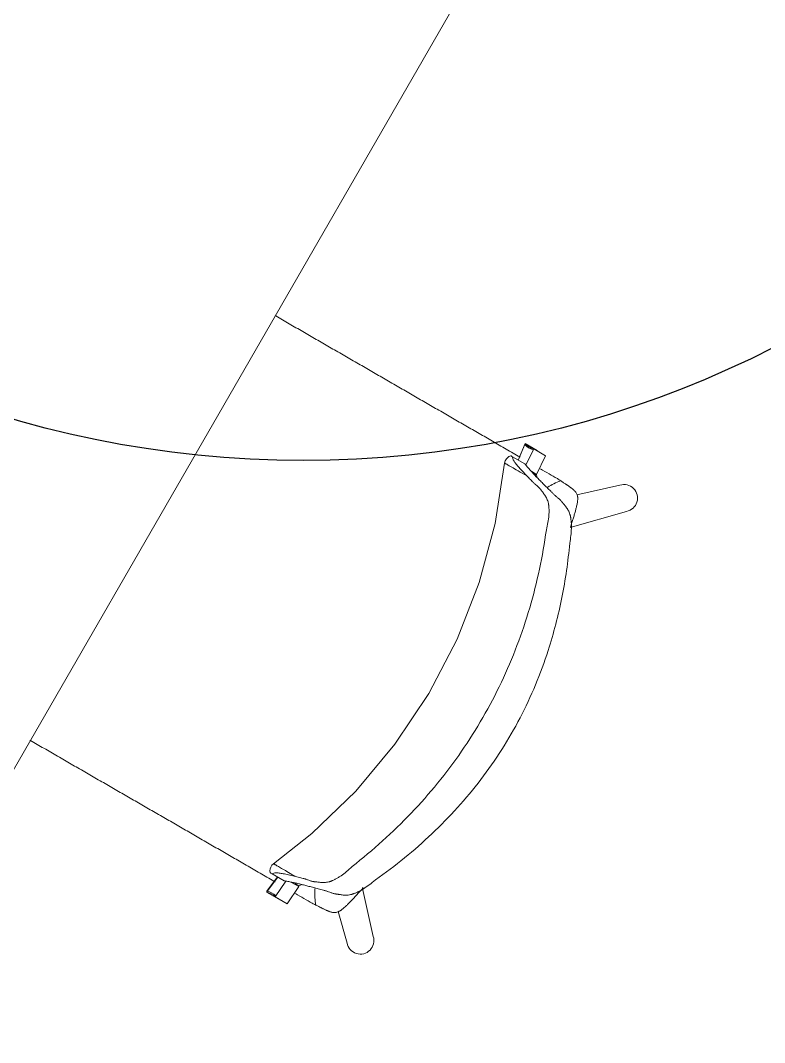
# Model space of a CAD drawing. Header units: millimetres. Extents: x 155920 to 295199, y -4084 to 97293.
# Drawn here: x 184653 to 185373, y 16916 to 17906 of the extents above; entities that cross this region are included whole.
import ezdxf

# ---------------------------------------------------------------- set-up
doc = ezdxf.new("R2010")
doc.units = ezdxf.units.MM
doc.header["$MEASUREMENT"] = 0
doc.layers.add('I-FURN', color=8, linetype='CONTINUOUS', lineweight=9)
doc.layers.add('Social Distancing', color=7, linetype='CONTINUOUS')

msp = doc.modelspace()

# ---------------------------------------------------------------- linework, layer by layer
at = {"layer": 'I-FURN'}
for p, q in [((184493.22, 16916.38), (185068.2, 17912.32)), ((185140.9, 17495.33), (185134.48, 17480.3)), ((185141.35, 17496.17), (185134.55, 17480.26)), ((185152.9, 17489.5), (185141.35, 17496.17)), ((185125.65, 17483.62), (185124.14, 17482.48)), ((185127.36, 17484.41), (185125.65, 17483.62)), ((185141.95, 17475.4), (185149.6, 17491.03)), ((185149.6, 17491.03), (185161.15, 17484.36)), ((185161.15, 17484.36), (185152.38, 17466.44)), ((185121.44, 17477.31), (185112.29, 17418.92)), ((185122.01, 17479.38), (185121.44, 17477.31)), ((185123.13, 17481.36), (185122.01, 17479.38)), ((185124.14, 17482.48), (185123.13, 17481.36)), ((185129.15, 17483.38), (185140.96, 17476.56)), ((185152.38, 17466.44), (185147.81, 17469.08)), ((185151.93, 17465.6), (185149.32, 17467.11)), ((185233.04, 17455.9), (185191.24, 17446.57)), ((185184.97, 17415.09), (185239.46, 17430.59)), ((185112.29, 17418.92), (185096.89, 17361.85)), ((185096.89, 17361.85), (185075.4, 17306.78)), ((185075.4, 17306.78), (185048.08, 17254.33)), ((185048.08, 17254.33), (185015.25, 17205.15)), ((185015.25, 17205.15), (184977.3, 17159.8)), ((184977.3, 17159.8), (184934.68, 17118.83)), ((184934.68, 17118.83), (184897.56, 17089.53)), ((184894.89, 17086.04), (184896.04, 17088)), ((184896.04, 17088), (184897.56, 17089.53)), ((184894.19, 17082.73), (184894.42, 17084.6)), ((184894.36, 17080.85), (184894.19, 17082.73)), ((184894.42, 17084.6), (184894.89, 17086.04)), ((184896.16, 17079.82), (184907.96, 17073)), ((184901.68, 17076.63), (184890.73, 17062.02)), ((184901.55, 17076.7), (184891.18, 17062.86)), ((184899.31, 17057.44), (184909.57, 17072.7)), ((184899.76, 17058.28), (184909.47, 17072.72)), ((184914.33, 17071.75), (184921.99, 17067.33)), ((184917.32, 17071.12), (184922.44, 17068.17)), ((184890.73, 17062.02), (184902.27, 17055.35)), ((184921.99, 17067.33), (184910.85, 17050.77)), ((184994.17, 17019.12), (184983.81, 17065.65)), ((184910.85, 17050.77), (184899.31, 17057.44)), ((184960.19, 17043.26), (184968.86, 17012.72))]:
    msp.add_line(p, q, dxfattribs=at)
for centre, start, end in [((185237.1, 17443.46), 280.41756, 108.03379), ((184981.73, 17015.08), 190.39413, 18.01036)]:
    msp.add_arc(centre, 13.09, start, end, dxfattribs=at)
for centre, start_param, end_param in [((185153.82, 17506.92), 5.960696, 6.540192), ((185154.27, 17507.76), 5.960696, 6.540192), ((184887.15, 17045.04), 2.884586, 3.464082), ((184887.6, 17045.88), 2.884586, 3.464082), ((184898.7, 17038.37), 3.380441, 3.464082)]:
    msp.add_ellipse(centre, major_axis=(-8.7, -15.06), ratio=0.978487, start_param=start_param, end_param=end_param, dxfattribs=at)
for points, knots in [([(184899.14, 17620.08), (184899.33, 17619.97), (184901.67, 17618.62), (184906.18, 17616.02), (184912.77, 17612.21), (184919.38, 17608.4), (184928.1, 17603.36), (184938.92, 17597.12), (184949.7, 17590.89), (184958.39, 17585.87), (184965, 17582.06), (184971.62, 17578.24), (184980.35, 17573.2), (184991.18, 17566.94), (185004.14, 17559.46), (185017.28, 17551.87), (185030.39, 17544.31), (185043.28, 17536.86), (185054.06, 17530.64), (185062.75, 17525.62), (185069.35, 17521.81), (185075.91, 17518.02), (185084.49, 17513.07), (185095.09, 17506.95), (185105.79, 17500.77), (185114.55, 17495.72), (185121.24, 17491.85), (185128, 17487.95), (185133.06, 17485.03), (185135.9, 17483.39), (185136.5, 17483.04)], [-0.7515277, -0.7515277, -0.7515277, -0.7515277, -0.75, -0.7321429, -0.7142857, -0.6964286, -0.6785714, -0.6428571, -0.6071429, -0.5892857, -0.5714286, -0.5535714, -0.5357143, -0.5, -0.4642857, -0.4285714, -0.3928571, -0.3571429, -0.3214286, -0.3035714, -0.2857143, -0.2678571, -0.25, -0.2142857, -0.1785714, -0.1607143, -0.1428571, -0.125, -0.1071429, -0.1022726, -0.1022726, -0.1022726, -0.1022726]), ([(185121.44, 17477.31), (185121.44, 17477.31), (185121.56, 17477.24), (185122.01, 17476.98), (185122.8, 17476.52), (185124.52, 17475.53), (185127.9, 17473.58), (185134.14, 17469.97), (185139.8, 17466.71), (185143.05, 17464.83)], [0.3374293, 0.3374293, 0.3374293, 0.3374293, 0.3888889, 0.4444444, 0.5138889, 0.5833333, 0.7222222, 0.8611111, 1, 1, 1, 1]), ([(185161.85, 17412.7), (185162.49, 17415.2), (185163.51, 17419.99), (185164.21, 17425.41), (185164.44, 17429.43), (185164.45, 17432.27), (185164.33, 17434.5), (185164.18, 17435.98), (185164.07, 17436.81), (185163.98, 17437.42), (185163.88, 17438.02), (185163.72, 17438.79), (185163.4, 17440.1), (185162.79, 17441.83), (185161.9, 17443.7), (185160.91, 17445.41), (185159.86, 17446.96), (185158.8, 17448.4), (185157.95, 17449.52), (185157.39, 17450.28), (185157.08, 17450.71), (185156.86, 17451.03), (185156.64, 17451.35), (185156.35, 17451.75), (185155.85, 17452.4), (185155.13, 17453.22), (185154.27, 17454.08), (185153.14, 17455.09), (185152, 17456.01), (185150.85, 17456.99), (185149.98, 17457.81), (185149.1, 17458.7), (185147.93, 17459.86), (185145.89, 17461.91), (185144.18, 17463.66), (185143.05, 17464.83)], [0, 0, 0, 0, 0.0625, 0.125, 0.15625, 0.1875, 0.21875, 0.234375, 0.242188, 0.25, 0.257812, 0.265625, 0.28125, 0.3125, 0.34375, 0.375, 0.40625, 0.4375, 0.46875, 0.484375, 0.492188, 0.5, 0.507812, 0.515625, 0.53125, 0.5625, 0.59375, 0.625, 0.6875, 0.71875, 0.75, 0.78125, 0.8125, 0.875, 1, 1, 1, 1]), ([(185145.92, 17470.89), (185147.22, 17469.35), (185149.49, 17466.83), (185153.12, 17463.06), (185156.09, 17460.04), (185159.19, 17456.93), (185162.48, 17453.66), (185165.45, 17450.7), (185167.91, 17448.27), (185169.48, 17446.7), (185170.77, 17445.51), (185172.08, 17444.39), (185173.4, 17443.31), (185174.74, 17442.13), (185175.74, 17441.16), (185176.57, 17440.26), (185177.15, 17439.56), (185177.47, 17439.14), (185177.72, 17438.82), (185177.97, 17438.49), (185178.3, 17438.05), (185178.91, 17437.28), (185179.8, 17436.17), (185180.9, 17434.77), (185181.98, 17433.26), (185183.01, 17431.6), (185183.94, 17429.76), (185184.59, 17428.05), (185184.97, 17426.73), (185185.16, 17425.95), (185185.28, 17425.34), (185185.4, 17424.72), (185185.54, 17423.87), (185185.76, 17422.35), (185185.99, 17420.06), (185186.13, 17417.13), (185186.1, 17412.97), (185185.69, 17407.31), (185184.93, 17402.29), (185184.44, 17399.66)], [0, 0, 0, 0, 0.142857, 0.214286, 0.285714, 0.357143, 0.428571, 0.5, 0.535714, 0.571429, 0.589286, 0.607143, 0.642857, 0.660714, 0.678571, 0.696429, 0.705357, 0.709821, 0.714286, 0.71875, 0.723214, 0.732143, 0.75, 0.767857, 0.785714, 0.803571, 0.821429, 0.839286, 0.848214, 0.852679, 0.857143, 0.861607, 0.866071, 0.875, 0.892857, 0.910714, 0.928571, 0.964286, 1, 1, 1, 1]), ([(185152.61, 17463.66), (185152.59, 17464.15), (185152.51, 17465.13), (185152.4, 17466), (185152.34, 17466.44)], [-0.5281276, -0.5281276, -0.5281276, -0.5281276, -0.3333333, -0.1258677, -0.1258677, -0.1258677, -0.1258677]), ([(185175.74, 17460.15), (185173.42, 17459.32), (185169.06, 17457.44), (185164.72, 17455.03), (185162.53, 17453.59), (185162.19, 17453.36)], [0, 0, 0, 0, 0.02777778, 0.05555556, 0.06066679, 0.06066679, 0.06066679, 0.06066679]), ([(185175.74, 17460.15), (185176.65, 17459.56), (185178.04, 17458.65), (185179.66, 17457.57), (185180.58, 17456.96), (185181.27, 17456.5), (185181.93, 17456.06), (185182.77, 17455.49), (185183.77, 17454.79), (185184.78, 17454.08), (185185.51, 17453.55), (185185.93, 17453.25), (185186.24, 17453.01), (185186.56, 17452.77), (185186.97, 17452.45), (185187.66, 17451.9), (185188.6, 17451.12), (185189.6, 17450.15), (185190.44, 17449.17), (185191.19, 17448.01), (185191.76, 17446.64), (185192.07, 17445.35), (185192.19, 17444.26), (185192.23, 17443.46), (185192.22, 17442.67), (185192.17, 17441.56), (185192.02, 17440.13), (185191.73, 17438.35), (185191.36, 17436.51), (185190.95, 17434.75), (185190.55, 17433.14), (185190.15, 17431.58), (185189.69, 17429.91), (185189.17, 17428.09), (185188.45, 17425.66), (185187.12, 17421.31), (185185.95, 17417.65), (185185.21, 17415.38)], [0, 0, 0, 0, 0.0625, 0.09375, 0.109375, 0.125, 0.140625, 0.15625, 0.1875, 0.21875, 0.234375, 0.242188, 0.25, 0.257812, 0.265625, 0.28125, 0.3125, 0.34375, 0.375, 0.40625, 0.4375, 0.46875, 0.484375, 0.5, 0.515625, 0.53125, 0.5625, 0.59375, 0.625, 0.65625, 0.6875, 0.71875, 0.75, 0.78125, 0.8125, 0.875, 1, 1, 1, 1]), ([(184973.72, 17086.83), (184983.9, 17094.74), (185003.61, 17111.26), (185040.57, 17147.17), (185081.39, 17197.17), (185120.13, 17264.27), (185143.02, 17324.62), (185155.65, 17374.59), (185160.1, 17399.93), (185161.85, 17412.7)], [-1, -1, -1, -1, -0.9, -0.8, -0.6, -0.4, -0.2, -0.1, 0, 0, 0, 0]), ([(185184.44, 17399.66), (185182.88, 17382.01), (185177.85, 17346.98), (185163.06, 17289.79), (185138.16, 17229.66), (185099.95, 17169.78), (185060.22, 17125.97), (185024.76, 17094.82), (185005.97, 17080.58), (184996.3, 17073.8)], [-1, -1, -1, -1, -0.863636, -0.727273, -0.545455, -0.363636, -0.181818, -0.090909, 0, 0, 0, 0]), ([(184899.11, 17072.01), (184898.72, 17072.23), (184893.92, 17075), (184884.57, 17080.4), (184871.22, 17088.11), (184858.18, 17095.64), (184847.36, 17101.89), (184838.64, 17106.92), (184832, 17110.75), (184825.35, 17114.59), (184816.61, 17119.64), (184805.8, 17125.88), (184795.04, 17132.09), (184786.39, 17137.09), (184779.82, 17140.88), (184773.27, 17144.66), (184764.65, 17149.64), (184753.96, 17155.81), (184743.24, 17162), (184734.57, 17167.01), (184727.96, 17170.82), (184721.34, 17174.64), (184712.59, 17179.69), (184701.7, 17185.98), (184688.61, 17193.54), (184675.32, 17201.21), (184666.39, 17206.37), (184661.93, 17208.95), (184661.79, 17209.02)], [-0.896036, -0.896036, -0.896036, -0.896036, -0.8928571, -0.8571429, -0.8214286, -0.7857143, -0.75, -0.7321429, -0.7142857, -0.6964286, -0.6785714, -0.6428571, -0.6071429, -0.5892857, -0.5714286, -0.5535714, -0.5357143, -0.5, -0.4642857, -0.4464286, -0.4285714, -0.4107143, -0.3928571, -0.3571429, -0.3214286, -0.2857143, -0.25, -0.2489174, -0.2489174, -0.2489174, -0.2489174]), ([(184919.17, 17077.05), (184916.56, 17078.56), (184911.91, 17081.24), (184906.38, 17084.44), (184902.27, 17086.81), (184899.97, 17088.14), (184898.74, 17088.85), (184898.1, 17089.22), (184897.68, 17089.46), (184897.56, 17089.53), (184897.56, 17089.53)], [0, 0, 0, 0, 0.1111111, 0.2222222, 0.3333333, 0.4444444, 0.5, 0.5555556, 0.6111111, 0.6625707, 0.6625707, 0.6625707, 0.6625707]), ([(184919.17, 17077.05), (184920.74, 17076.66), (184923.12, 17076.05), (184925.91, 17075.31), (184927.51, 17074.88), (184928.71, 17074.56), (184929.86, 17074.22), (184931.28, 17073.71), (184932.65, 17073.19), (184934.09, 17072.71), (184935.26, 17072.4), (184936.33, 17072.19), (184937.15, 17072.08), (184937.64, 17072.02), (184938.02, 17071.99), (184938.41, 17071.96), (184938.94, 17071.91), (184939.87, 17071.8), (184941.27, 17071.63), (184943.04, 17071.43), (184944.92, 17071.3), (184946.89, 17071.29), (184948.96, 17071.46), (184950.76, 17071.8), (184952.05, 17072.17), (184952.8, 17072.42), (184953.37, 17072.63), (184953.94, 17072.86), (184954.71, 17073.18), (184956.08, 17073.79), (184958.07, 17074.8), (184960.52, 17076.23), (184963.88, 17078.44), (184968.23, 17081.76), (184971.86, 17085.04), (184973.72, 17086.83)], [0, 0, 0, 0, 0.125, 0.1875, 0.21875, 0.25, 0.28125, 0.3125, 0.375, 0.40625, 0.4375, 0.46875, 0.484375, 0.492188, 0.5, 0.507812, 0.515625, 0.53125, 0.5625, 0.59375, 0.625, 0.65625, 0.6875, 0.71875, 0.734375, 0.742188, 0.75, 0.757812, 0.765625, 0.78125, 0.8125, 0.84375, 0.875, 0.9375, 1, 1, 1, 1]), ([(184996.3, 17073.8), (184994.27, 17072.05), (184990.3, 17068.89), (184985.61, 17065.7), (184982.02, 17063.6), (184979.41, 17062.25), (184977.31, 17061.3), (184975.89, 17060.73), (184975.08, 17060.44), (184974.48, 17060.22), (184973.9, 17060.03), (184973.12, 17059.8), (184971.79, 17059.47), (184969.98, 17059.18), (184967.92, 17059.06), (184965.98, 17059.12), (184964.13, 17059.31), (184962.37, 17059.56), (184960.96, 17059.78), (184959.99, 17059.91), (184959.44, 17059.99), (184959.03, 17060.04), (184958.62, 17060.08), (184958.1, 17060.16), (184957.21, 17060.31), (184956.01, 17060.58), (184954.67, 17060.96), (184952.98, 17061.53), (184951.38, 17062.13), (184949.76, 17062.71), (184948.5, 17063.1), (184947.22, 17063.45), (184945.53, 17063.92), (184942.6, 17064.72), (184938.56, 17065.81), (184934.08, 17067.03), (184929.83, 17068.15), (184925.74, 17069.22), (184921.93, 17070.17), (184918.44, 17070.95), (184916.35, 17071.36), (184915.36, 17071.54)], [0, 0, 0, 0, 0.035714, 0.071429, 0.089286, 0.107143, 0.125, 0.133929, 0.138393, 0.142857, 0.147321, 0.151786, 0.160714, 0.178571, 0.196429, 0.214286, 0.232143, 0.25, 0.267857, 0.276786, 0.28125, 0.285714, 0.290179, 0.294643, 0.303571, 0.321429, 0.339286, 0.357143, 0.392857, 0.410714, 0.428571, 0.446429, 0.464286, 0.5, 0.571429, 0.642857, 0.714286, 0.785714, 0.857143, 0.928571, 1, 1, 1, 1]), ([(184922.36, 17068.17), (184922.79, 17068.34), (184923.63, 17068.72), (184924.52, 17069.13), (184924.96, 17069.34)], [-0.8810546, -0.8810546, -0.8810546, -0.8810546, -0.6666667, -0.4718724, -0.4718724, -0.4718724, -0.4718724]), ([(184937.85, 17066.06), (184937.76, 17065.16), (184937.53, 17062.06), (184937.62, 17056.58), (184938.18, 17051.86), (184938.62, 17049.43)], [0.93303317, 0.93303317, 0.93303317, 0.93303317, 0.94444444, 0.97222222, 1, 1, 1, 1]), ([(184982.12, 17063.61), (184980.52, 17061.84), (184977.94, 17059), (184974.84, 17055.67), (184973.09, 17053.84), (184971.77, 17052.48), (184970.56, 17051.24), (184969.41, 17050.11), (184968.22, 17048.96), (184966.9, 17047.73), (184965.48, 17046.49), (184964.09, 17045.35), (184962.93, 17044.5), (184962, 17043.9), (184961.31, 17043.5), (184960.6, 17043.13), (184959.59, 17042.7), (184958.32, 17042.32), (184956.85, 17042.13), (184955.48, 17042.19), (184954.2, 17042.43), (184952.87, 17042.82), (184951.72, 17043.23), (184950.89, 17043.56), (184950.41, 17043.76), (184950.05, 17043.91), (184949.69, 17044.07), (184949.21, 17044.27), (184948.39, 17044.64), (184947.27, 17045.16), (184946.17, 17045.68), (184945.25, 17046.12), (184944.54, 17046.47), (184943.8, 17046.84), (184942.81, 17047.33), (184941.06, 17048.2), (184939.58, 17048.95), (184938.62, 17049.43)], [0, 0, 0, 0, 0.125, 0.1875, 0.21875, 0.25, 0.28125, 0.3125, 0.34375, 0.375, 0.40625, 0.4375, 0.46875, 0.484375, 0.5, 0.515625, 0.53125, 0.5625, 0.59375, 0.625, 0.65625, 0.6875, 0.71875, 0.734375, 0.742188, 0.75, 0.757812, 0.765625, 0.78125, 0.8125, 0.84375, 0.859375, 0.875, 0.890625, 0.90625, 0.9375, 1, 1, 1, 1])]:
    msp.add_open_spline(points, degree=3, knots=knots, dxfattribs=at)
for points in [[(185129.15, 17483.38), (185128.67, 17483.66), (185127.96, 17484.07), (185127.38, 17484.4), (185127.3, 17484.45), (185127.71, 17484.21), (185128.03, 17484.02)], [(185143.05, 17464.83), (185141.56, 17466.31), (185138.8, 17469.17), (185135.33, 17473.07), (185132.44, 17476.5), (185130.36, 17479.41), (185129.26, 17481.77), (185129.1, 17482.91), (185129.15, 17483.38)], [(185140.96, 17476.56), (185141.71, 17475.68), (185143.26, 17473.85), (185144.99, 17471.89), (185145.92, 17470.89)], [(185156.08, 17471.74), (185161.72, 17468.48), (185167.19, 17465.32), (185172.51, 17462.25)], [(185172.51, 17462.25), (185173.05, 17461.9), (185174.13, 17461.2), (185175.21, 17460.5), (185175.74, 17460.15)], [(184895.02, 17080.47), (184894.7, 17080.66), (184894.3, 17080.89), (184894.39, 17080.84), (184894.96, 17080.5), (184895.67, 17080.1), (184896.16, 17079.82)], [(184896.16, 17079.82), (184896.53, 17080.09), (184897.61, 17080.53), (184900.2, 17080.76), (184903.76, 17080.4), (184908.17, 17079.62), (184913.29, 17078.57), (184917.14, 17077.6), (184919.17, 17077.05)], [(184915.36, 17071.54), (184914.02, 17071.84), (184911.46, 17072.36), (184909.1, 17072.79), (184907.96, 17073)], [(184935.18, 17051.18), (184929.89, 17054.24), (184924.44, 17057.39), (184918.8, 17060.64)], [(184982.12, 17063.61), (184982.93, 17064.55), (184983.74, 17065.5), (184984.55, 17066.44)], [(184984.51, 17066.39), (184983.72, 17065.47), (184982.92, 17064.54), (184982.12, 17063.61)], [(184938.62, 17049.43), (184938.05, 17049.72), (184936.9, 17050.31), (184935.75, 17050.89), (184935.18, 17051.18)]]:
    msp.add_open_spline(points, degree=3, dxfattribs=at)
at = {"layer": 'Social Distancing'}
msp.add_circle((184926.53, 18479.77), 1000, dxfattribs=at)

doc.saveas('drawing.dxf')
